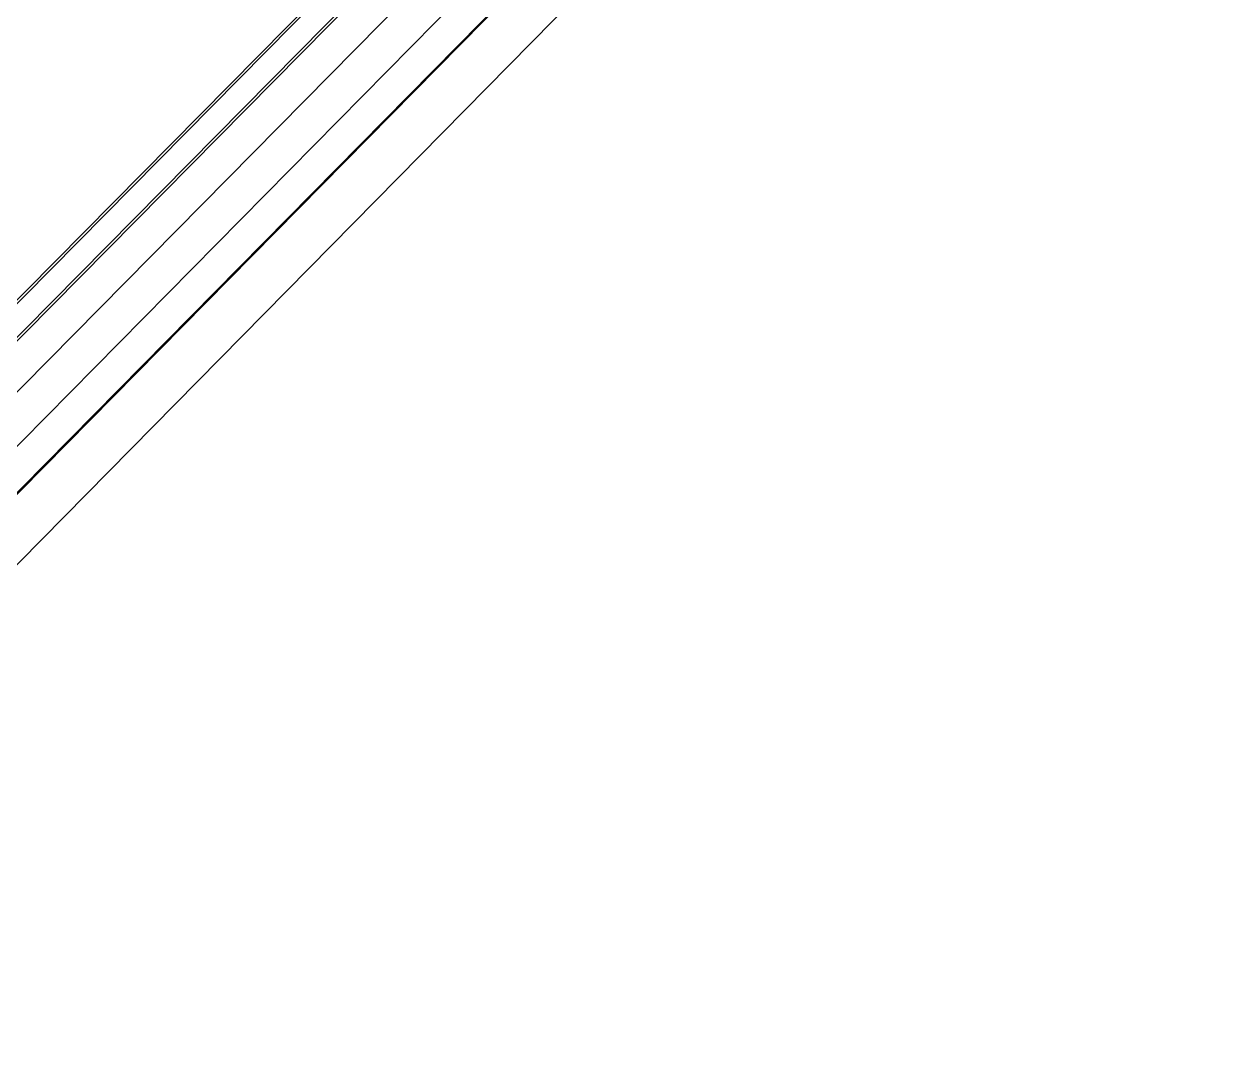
# Model space of a CAD drawing. Header units: millimetres. Extents: x 0 to 5337, y 0 to 5380.
# Drawn here: x 83.5 to 166.9, y 12.5 to 84 of the extents above; entities that cross this region are included whole.
import ezdxf

# ---------------------------------------------------------------- set-up
doc = ezdxf.new("R2010")
doc.units = ezdxf.units.MM
doc.layers.add('TopSolder', color=216, linetype='Continuous')

msp = doc.modelspace()

# ---------------------------------------------------------------- linework, layer by layer
at = {"layer": 'TopSolder'}
for p in [(40.818, 22.238), (41.593, 22.774), (41.814, 16.831), (42.118, 20.938), (42.893, 21.474), (44.619, 12.519), (45.304, 16.562), (48.477, 16.539), (49.436, 12.494)]:
    msp.add_line(p, (5337.133, 5380.059), dxfattribs=at)

doc.saveas('drawing.dxf')
